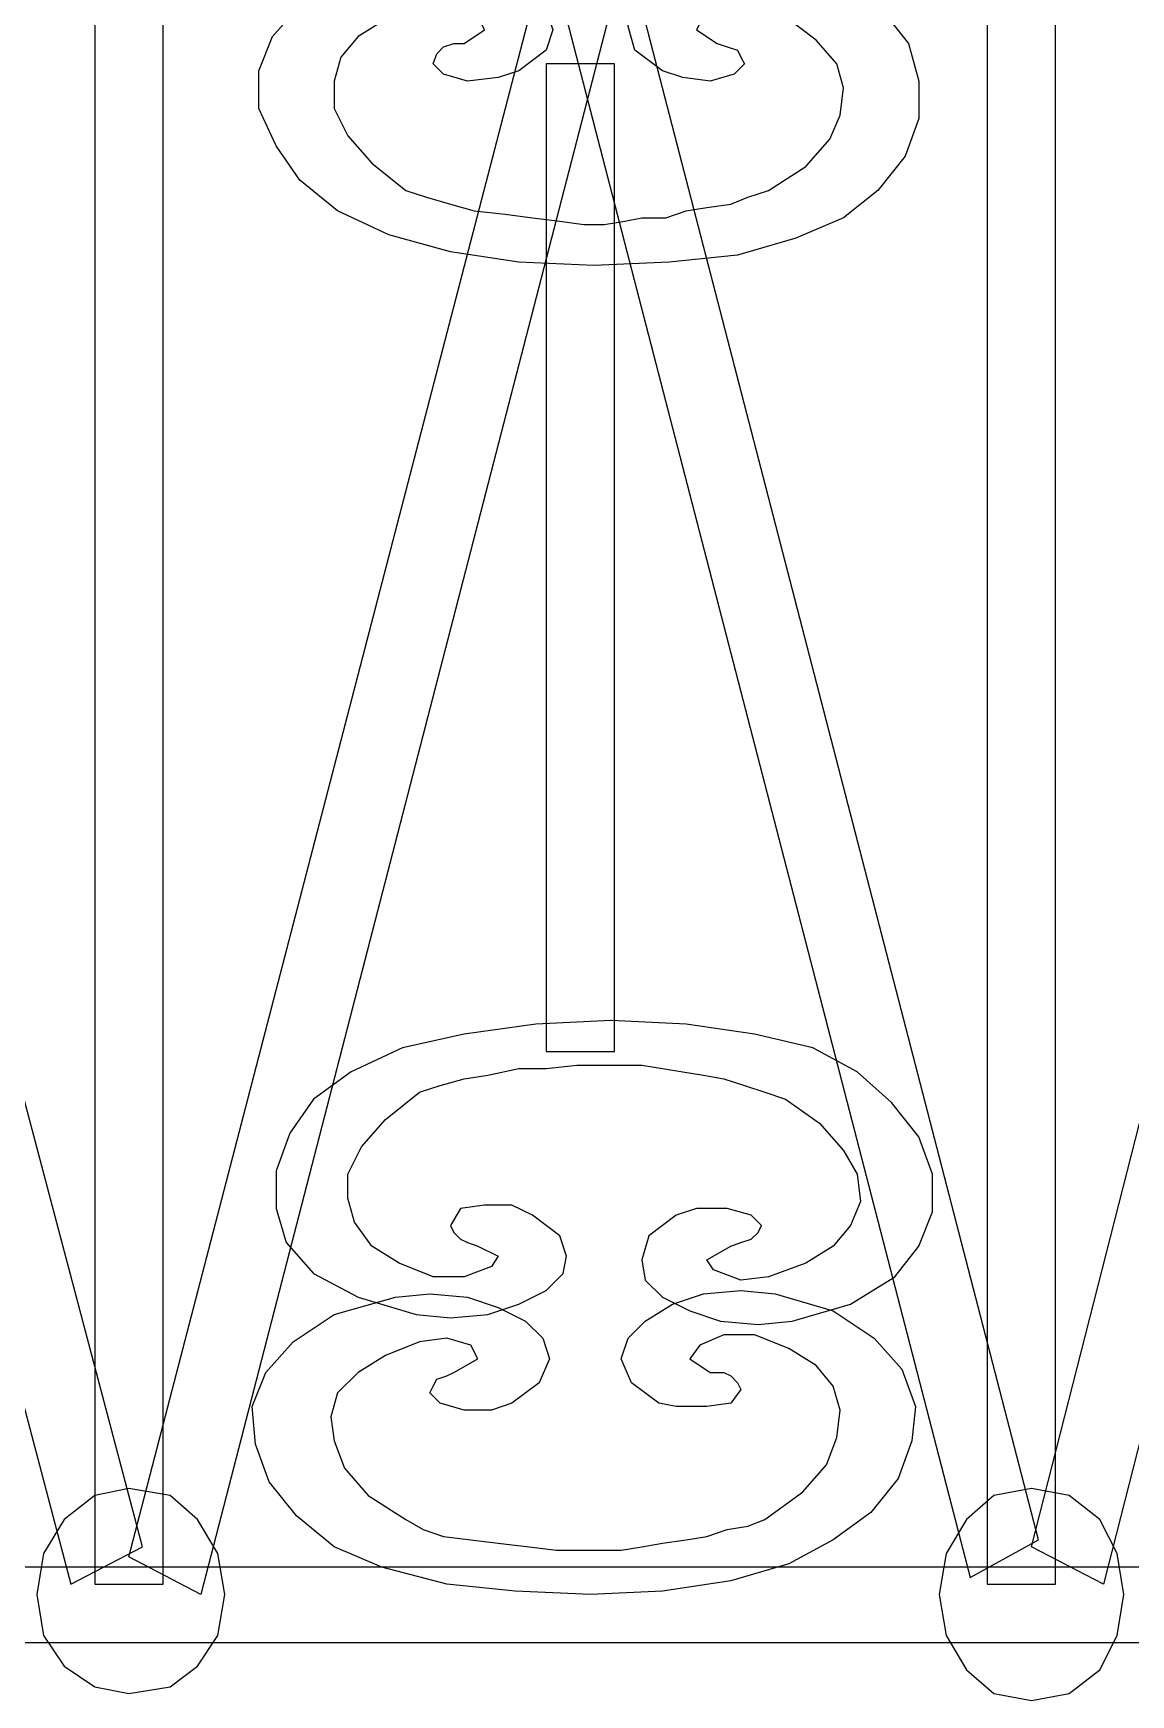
# Model space of a CAD drawing. Header units: centimetres. Extents: x -55 to 54, y -93 to 10.
# Drawn here: x 6.8 to 29.73, y -75.53 to -40.8 of the extents above; entities that cross this region are included whole.
import ezdxf

# ---------------------------------------------------------------- set-up
doc = ezdxf.new("R2010")
doc.units = ezdxf.units.CM
doc.header["$MEASUREMENT"] = 0
doc.layers.add('layer 1', color=7, linetype='Continuous')

msp = doc.modelspace()

# ---------------------------------------------------------------- linework, layer by layer
at = {"layer": 'layer 1', "color": 108}
for points, knots in [([(8.09004, -4.8653), (8.09004, -4.8653), (9.51867, -4.8653), (9.51867, -4.8653), (9.51867, -4.8653), (9.51867, -4.8653), (9.51867, -73.22512), (9.51867, -73.22512), (9.51867, -73.22512), (9.51867, -73.22512), (8.09004, -73.22512), (8.09004, -73.22512), (8.09004, -73.22512), (8.09004, -73.22512), (8.09004, -4.8653), (8.09004, -4.8653)], [0, 0, 0, 0, 0.25, 0.25, 0.25, 0.25, 0.5, 0.5, 0.5, 0.5, 0.75, 0.75, 0.75, 0.75, 1, 1, 1, 1]), ([(26.73363, -4.8653), (26.73363, -4.8653), (28.16226, -4.8653), (28.16226, -4.8653), (28.16226, -4.8653), (28.16226, -4.8653), (28.16226, -73.22512), (28.16226, -73.22512), (28.16226, -73.22512), (28.16226, -73.22512), (26.73363, -73.22512), (26.73363, -73.22512), (26.73363, -73.22512), (26.73363, -73.22512), (26.73363, -4.8653), (26.73363, -4.8653)], [0, 0, 0, 0, 0.25, 0.25, 0.25, 0.25, 0.5, 0.5, 0.5, 0.5, 0.75, 0.75, 0.75, 0.75, 1, 1, 1, 1]), ([(-9.7678, -7.29396), (-9.7678, -7.29396), (-8.33917, -6.50822), (-8.33917, -6.50822), (-8.33917, -6.50822), (-8.33917, -6.50822), (9.09008, -72.43938), (9.09008, -72.43938), (9.09008, -72.43938), (9.09008, -72.43938), (7.59002, -73.22512), (7.59002, -73.22512), (7.59002, -73.22512), (7.59002, -73.22512), (-9.7678, -7.29396), (-9.7678, -7.29396)], [0, 0, 0, 0, 0.25, 0.25, 0.25, 0.25, 0.5, 0.5, 0.5, 0.5, 0.75, 0.75, 0.75, 0.75, 1, 1, 1, 1]), ([(9.23295, -7.29396), (9.23295, -7.29396), (7.80432, -6.50822), (7.80432, -6.50822), (7.80432, -6.50822), (7.80432, -6.50822), (-9.48207, -72.43938), (-9.48207, -72.43938), (-9.48207, -72.43938), (-9.48207, -72.43938), (-8.05345, -73.29655), (-8.05345, -73.29655), (-8.05345, -73.29655), (-8.05345, -73.29655), (9.23295, -7.29396), (9.23295, -7.29396)], [0, 0, 0, 0, 0.25, 0.25, 0.25, 0.25, 0.5, 0.5, 0.5, 0.5, 0.75, 0.75, 0.75, 0.75, 1, 1, 1, 1]), ([(9.30438, -7.07967), (9.30438, -7.07967), (10.733, -6.29392), (10.733, -6.29392), (10.733, -6.29392), (10.733, -6.29392), (27.8051, -72.29651), (27.8051, -72.29651), (27.8051, -72.29651), (27.8051, -72.29651), (26.37647, -73.08226), (26.37647, -73.08226), (26.37647, -73.08226), (26.37647, -73.08226), (9.30438, -7.07967), (9.30438, -7.07967)], [0, 0, 0, 0, 0.25, 0.25, 0.25, 0.25, 0.5, 0.5, 0.5, 0.5, 0.75, 0.75, 0.75, 0.75, 1, 1, 1, 1]), ([(27.37651, -7.36539), (27.37651, -7.36539), (28.87657, -6.50822), (28.87657, -6.50822), (28.87657, -6.50822), (28.87657, -6.50822), (46.44869, -72.22508), (46.44869, -72.22508), (46.44869, -72.22508), (46.44869, -72.22508), (45.02006, -73.08226), (45.02006, -73.08226), (45.02006, -73.08226), (45.02006, -73.08226), (27.37651, -7.36539), (27.37651, -7.36539)], [0, 0, 0, 0, 0.25, 0.25, 0.25, 0.25, 0.5, 0.5, 0.5, 0.5, 0.75, 0.75, 0.75, 0.75, 1, 1, 1, 1]), ([(46.0201, -7.07967), (46.0201, -7.07967), (44.52004, -6.29392), (44.52004, -6.29392), (44.52004, -6.29392), (44.52004, -6.29392), (27.66224, -72.43938), (27.66224, -72.43938), (27.66224, -72.43938), (27.66224, -72.43938), (29.1623, -73.22512), (29.1623, -73.22512), (29.1623, -73.22512), (29.1623, -73.22512), (46.0201, -7.07967), (46.0201, -7.07967)], [0, 0, 0, 0, 0.25, 0.25, 0.25, 0.25, 0.5, 0.5, 0.5, 0.5, 0.75, 0.75, 0.75, 0.75, 1, 1, 1, 1]), ([(27.37651, -7.36539), (27.37651, -7.36539), (25.94789, -6.65108), (25.94789, -6.65108), (25.94789, -6.65108), (25.94789, -6.65108), (8.80436, -72.65367), (8.80436, -72.65367), (8.80436, -72.65367), (8.80436, -72.65367), (10.30442, -73.43942), (10.30442, -73.43942), (10.30442, -73.43942), (10.30442, -73.43942), (27.37651, -7.36539), (27.37651, -7.36539)], [0, 0, 0, 0, 0.25, 0.25, 0.25, 0.25, 0.5, 0.5, 0.5, 0.5, 0.75, 0.75, 0.75, 0.75, 1, 1, 1, 1]), ([(23.73351, -44.65257), (23.73351, -44.65257), (24.44783, -44.08112), (24.44783, -44.08112), (24.44783, -44.08112), (24.44783, -44.08112), (25.01928, -43.36681), (25.01928, -43.36681), (25.01928, -43.36681), (25.01928, -43.36681), (25.305, -42.58106), (25.305, -42.58106), (25.305, -42.58106), (25.305, -42.58106), (25.305, -41.79532), (25.305, -41.79532), (25.305, -41.79532), (25.305, -41.79532), (25.09071, -41.00957), (25.09071, -41.00957), (25.09071, -41.00957), (25.09071, -41.00957), (24.51926, -40.29526), (24.51926, -40.29526), (24.51926, -40.29526), (24.51926, -40.29526), (23.66208, -39.79524), (23.66208, -39.79524), (23.66208, -39.79524), (23.66208, -39.79524), (22.37632, -39.36665), (22.37632, -39.36665), (22.37632, -39.36665), (22.37632, -39.36665), (21.662, -39.29522), (21.662, -39.29522), (21.662, -39.29522), (21.662, -39.29522), (20.87626, -39.36665), (20.87626, -39.36665), (20.87626, -39.36665), (20.87626, -39.36665), (20.23338, -39.58094), (20.23338, -39.58094), (20.23338, -39.58094), (20.23338, -39.58094), (19.66193, -39.86667), (19.66193, -39.86667), (19.66193, -39.86667), (19.66193, -39.86667), (19.30477, -40.22383), (19.30477, -40.22383), (19.30477, -40.22383), (19.30477, -40.22383), (19.23334, -40.65241), (19.23334, -40.65241), (19.23334, -40.65241), (19.23334, -40.65241), (19.3762, -41.15243), (19.3762, -41.15243), (19.3762, -41.15243), (19.3762, -41.15243), (19.94765, -41.58102), (19.94765, -41.58102), (19.94765, -41.58102), (19.94765, -41.58102), (20.37624, -41.72389), (20.37624, -41.72389), (20.37624, -41.72389), (20.37624, -41.72389), (20.94769, -41.79532), (20.94769, -41.79532), (20.94769, -41.79532), (20.94769, -41.79532), (21.44771, -41.65245), (21.44771, -41.65245), (21.44771, -41.65245), (21.44771, -41.65245), (21.662, -41.43816), (21.662, -41.43816), (21.662, -41.43816), (21.662, -41.43816), (21.59057, -41.2953), (21.59057, -41.2953), (21.59057, -41.2953), (21.59057, -41.2953), (21.51914, -41.15243), (21.51914, -41.15243), (21.51914, -41.15243), (21.51914, -41.15243), (21.30485, -41.081), (21.30485, -41.081), (21.30485, -41.081), (21.30485, -41.081), (21.09055, -41.00957), (21.09055, -41.00957), (21.09055, -41.00957), (21.09055, -41.00957), (20.66197, -40.72385), (20.66197, -40.72385), (20.66197, -40.72385), (20.66197, -40.72385), (20.80483, -40.43812), (20.80483, -40.43812), (20.80483, -40.43812), (20.80483, -40.43812), (21.30485, -40.22383), (21.30485, -40.22383), (21.30485, -40.22383), (21.30485, -40.22383), (21.8763, -40.22383), (21.8763, -40.22383), (21.8763, -40.22383), (21.8763, -40.22383), (22.59061, -40.50955), (22.59061, -40.50955), (22.59061, -40.50955), (22.59061, -40.50955), (23.16206, -40.93814), (23.16206, -40.93814), (23.16206, -40.93814), (23.16206, -40.93814), (23.59065, -41.43816), (23.59065, -41.43816), (23.59065, -41.43816), (23.59065, -41.43816), (23.73351, -41.93818), (23.73351, -41.93818), (23.73351, -41.93818), (23.73351, -41.93818), (23.66208, -42.50963), (23.66208, -42.50963), (23.66208, -42.50963), (23.66208, -42.50963), (23.44779, -43.00965), (23.44779, -43.00965), (23.44779, -43.00965), (23.44779, -43.00965), (22.94777, -43.5811), (22.94777, -43.5811), (22.94777, -43.5811), (22.94777, -43.5811), (22.16202, -44.08112), (22.16202, -44.08112), (22.16202, -44.08112), (22.16202, -44.08112), (21.73344, -44.22398), (21.73344, -44.22398), (21.73344, -44.22398), (21.73344, -44.22398), (21.37628, -44.36685), (21.37628, -44.36685), (21.37628, -44.36685), (21.37628, -44.36685), (20.87626, -44.43828), (20.87626, -44.43828), (20.87626, -44.43828), (20.87626, -44.43828), (20.44767, -44.50971), (20.44767, -44.50971), (20.44767, -44.50971), (20.44767, -44.50971), (20.01908, -44.65257), (20.01908, -44.65257), (20.01908, -44.65257), (20.01908, -44.65257), (19.51906, -44.65257), (19.51906, -44.65257), (19.51906, -44.65257), (19.51906, -44.65257), (19.16191, -44.724), (19.16191, -44.724), (19.16191, -44.724), (19.16191, -44.724), (18.73332, -44.79543), (18.73332, -44.79543), (18.73332, -44.79543), (18.73332, -44.79543), (18.73332, -44.79543), (18.73332, -44.79543), (18.73332, -44.79543), (18.73332, -44.79543), (18.73332, -44.79543), (18.73332, -44.79543), (18.73332, -44.79543), (18.73332, -44.79543), (18.73332, -44.79543), (18.73332, -44.79543), (18.73332, -44.79543), (18.73332, -44.79543), (18.73332, -44.79543), (18.73332, -44.79543), (18.73332, -44.79543), (18.73332, -44.79543), (18.30473, -44.79543), (18.30473, -44.79543), (18.30473, -44.79543), (18.30473, -44.79543), (17.80471, -44.724), (17.80471, -44.724), (17.80471, -44.724), (17.80471, -44.724), (17.23326, -44.65257), (17.23326, -44.65257), (17.23326, -44.65257), (17.23326, -44.65257), (16.66181, -44.58114), (16.66181, -44.58114), (16.66181, -44.58114), (16.66181, -44.58114), (16.01893, -44.50971), (16.01893, -44.50971), (16.01893, -44.50971), (16.01893, -44.50971), (15.51891, -44.36685), (15.51891, -44.36685), (15.51891, -44.36685), (15.51891, -44.36685), (15.01889, -44.22398), (15.01889, -44.22398), (15.01889, -44.22398), (15.01889, -44.22398), (14.5903, -44.08112), (14.5903, -44.08112), (14.5903, -44.08112), (14.5903, -44.08112), (13.87598, -43.50967), (13.87598, -43.50967), (13.87598, -43.50967), (13.87598, -43.50967), (13.37596, -42.93822), (13.37596, -42.93822), (13.37596, -42.93822), (13.37596, -42.93822), (13.09024, -42.36677), (13.09024, -42.36677), (13.09024, -42.36677), (13.09024, -42.36677), (13.09024, -41.79532), (13.09024, -41.79532), (13.09024, -41.79532), (13.09024, -41.79532), (13.2331, -41.2953), (13.2331, -41.2953), (13.2331, -41.2953), (13.2331, -41.2953), (13.59026, -40.86671), (13.59026, -40.86671), (13.59026, -40.86671), (13.59026, -40.86671), (14.16171, -40.50955), (14.16171, -40.50955), (14.16171, -40.50955), (14.16171, -40.50955), (14.87602, -40.22383), (14.87602, -40.22383), (14.87602, -40.22383), (14.87602, -40.22383), (15.51891, -40.29526), (15.51891, -40.29526), (15.51891, -40.29526), (15.51891, -40.29526), (16.09036, -40.43812), (16.09036, -40.43812), (16.09036, -40.43812), (16.09036, -40.43812), (16.23322, -40.72385), (16.23322, -40.72385), (16.23322, -40.72385), (16.23322, -40.72385), (15.80463, -41.00957), (15.80463, -41.00957), (15.80463, -41.00957), (15.80463, -41.00957), (15.59034, -41.00957), (15.59034, -41.00957), (15.59034, -41.00957), (15.59034, -41.00957), (15.37604, -41.081), (15.37604, -41.081), (15.37604, -41.081), (15.37604, -41.081), (15.23318, -41.22387), (15.23318, -41.22387), (15.23318, -41.22387), (15.23318, -41.22387), (15.16175, -41.43816), (15.16175, -41.43816), (15.16175, -41.43816), (15.16175, -41.43816), (15.37604, -41.65245), (15.37604, -41.65245), (15.37604, -41.65245), (15.37604, -41.65245), (15.87606, -41.79532), (15.87606, -41.79532), (15.87606, -41.79532), (15.87606, -41.79532), (16.51895, -41.72389), (16.51895, -41.72389), (16.51895, -41.72389), (16.51895, -41.72389), (16.94753, -41.58102), (16.94753, -41.58102), (16.94753, -41.58102), (16.94753, -41.58102), (17.51898, -41.15243), (17.51898, -41.15243), (17.51898, -41.15243), (17.51898, -41.15243), (17.66185, -40.72385), (17.66185, -40.72385), (17.66185, -40.72385), (17.66185, -40.72385), (17.51898, -40.29526), (17.51898, -40.29526), (17.51898, -40.29526), (17.51898, -40.29526), (17.16183, -39.9381), (17.16183, -39.9381), (17.16183, -39.9381), (17.16183, -39.9381), (16.59038, -39.58094), (16.59038, -39.58094), (16.59038, -39.58094), (16.59038, -39.58094), (15.94749, -39.36665), (15.94749, -39.36665), (15.94749, -39.36665), (15.94749, -39.36665), (15.16175, -39.29522), (15.16175, -39.29522), (15.16175, -39.29522), (15.16175, -39.29522), (14.44744, -39.36665), (14.44744, -39.36665), (14.44744, -39.36665), (14.44744, -39.36665), (13.2331, -39.72381), (13.2331, -39.72381), (13.2331, -39.72381), (13.2331, -39.72381), (12.37593, -40.22383), (12.37593, -40.22383), (12.37593, -40.22383), (12.37593, -40.22383), (11.80447, -40.86671), (11.80447, -40.86671), (11.80447, -40.86671), (11.80447, -40.86671), (11.51875, -41.58102), (11.51875, -41.58102), (11.51875, -41.58102), (11.51875, -41.58102), (11.51875, -42.36677), (11.51875, -42.36677), (11.51875, -42.36677), (11.51875, -42.36677), (11.87591, -43.15251), (11.87591, -43.15251), (11.87591, -43.15251), (11.87591, -43.15251), (12.37593, -43.86683), (12.37593, -43.86683), (12.37593, -43.86683), (12.37593, -43.86683), (13.16167, -44.50971), (13.16167, -44.50971), (13.16167, -44.50971), (13.16167, -44.50971), (14.23314, -45.00973), (14.23314, -45.00973), (14.23314, -45.00973), (14.23314, -45.00973), (15.51891, -45.36689), (15.51891, -45.36689), (15.51891, -45.36689), (15.51891, -45.36689), (16.94753, -45.58118), (16.94753, -45.58118), (16.94753, -45.58118), (16.94753, -45.58118), (18.51902, -45.65261), (18.51902, -45.65261), (18.51902, -45.65261), (18.51902, -45.65261), (20.09051, -45.58118), (20.09051, -45.58118), (20.09051, -45.58118), (20.09051, -45.58118), (21.51914, -45.43832), (21.51914, -45.43832), (21.51914, -45.43832), (21.51914, -45.43832), (22.73347, -45.08116), (22.73347, -45.08116), (22.73347, -45.08116), (22.73347, -45.08116), (23.73351, -44.65257), (23.73351, -44.65257)], [0, 0, 0, 0, 0.01, 0.01, 0.01, 0.01, 0.02, 0.02, 0.02, 0.02, 0.03, 0.03, 0.03, 0.03, 0.04, 0.04, 0.04, 0.04, 0.05, 0.05, 0.05, 0.05, 0.06, 0.06, 0.06, 0.06, 0.07, 0.07, 0.07, 0.07, 0.08, 0.08, 0.08, 0.08, 0.09, 0.09, 0.09, 0.09, 0.1, 0.1, 0.1, 0.1, 0.11, 0.11, 0.11, 0.11, 0.12, 0.12, 0.12, 0.12, 0.13, 0.13, 0.13, 0.13, 0.14, 0.14, 0.14, 0.14, 0.15, 0.15, 0.15, 0.15, 0.16, 0.16, 0.16, 0.16, 0.17, 0.17, 0.17, 0.17, 0.18, 0.18, 0.18, 0.18, 0.19, 0.19, 0.19, 0.19, 0.2, 0.2, 0.2, 0.2, 0.21, 0.21, 0.21, 0.21, 0.22, 0.22, 0.22, 0.22, 0.23, 0.23, 0.23, 0.23, 0.24, 0.24, 0.24, 0.24, 0.25, 0.25, 0.25, 0.25, 0.26, 0.26, 0.26, 0.26, 0.27, 0.27, 0.27, 0.27, 0.28, 0.28, 0.28, 0.28, 0.29, 0.29, 0.29, 0.29, 0.3, 0.3, 0.3, 0.3, 0.31, 0.31, 0.31, 0.31, 0.32, 0.32, 0.32, 0.32, 0.33, 0.33, 0.33, 0.33, 0.34, 0.34, 0.34, 0.34, 0.35, 0.35, 0.35, 0.35, 0.36, 0.36, 0.36, 0.36, 0.37, 0.37, 0.37, 0.37, 0.38, 0.38, 0.38, 0.38, 0.39, 0.39, 0.39, 0.39, 0.4, 0.4, 0.4, 0.4, 0.41, 0.41, 0.41, 0.41, 0.42, 0.42, 0.42, 0.42, 0.43, 0.43, 0.43, 0.43, 0.44, 0.44, 0.44, 0.44, 0.45, 0.45, 0.45, 0.45, 0.46, 0.46, 0.46, 0.46, 0.47, 0.47, 0.47, 0.47, 0.48, 0.48, 0.48, 0.48, 0.49, 0.49, 0.49, 0.49, 0.5, 0.5, 0.5, 0.5, 0.51, 0.51, 0.51, 0.51, 0.52, 0.52, 0.52, 0.52, 0.53, 0.53, 0.53, 0.53, 0.54, 0.54, 0.54, 0.54, 0.55, 0.55, 0.55, 0.55, 0.56, 0.56, 0.56, 0.56, 0.57, 0.57, 0.57, 0.57, 0.58, 0.58, 0.58, 0.58, 0.59, 0.59, 0.59, 0.59, 0.6, 0.6, 0.6, 0.6, 0.61, 0.61, 0.61, 0.61, 0.62, 0.62, 0.62, 0.62, 0.63, 0.63, 0.63, 0.63, 0.64, 0.64, 0.64, 0.64, 0.65, 0.65, 0.65, 0.65, 0.66, 0.66, 0.66, 0.66, 0.67, 0.67, 0.67, 0.67, 0.68, 0.68, 0.68, 0.68, 0.69, 0.69, 0.69, 0.69, 0.7, 0.7, 0.7, 0.7, 0.71, 0.71, 0.71, 0.71, 0.72, 0.72, 0.72, 0.72, 0.73, 0.73, 0.73, 0.73, 0.74, 0.74, 0.74, 0.74, 0.75, 0.75, 0.75, 0.75, 0.76, 0.76, 0.76, 0.76, 0.77, 0.77, 0.77, 0.77, 0.78, 0.78, 0.78, 0.78, 0.79, 0.79, 0.79, 0.79, 0.8, 0.8, 0.8, 0.8, 0.81, 0.81, 0.81, 0.81, 0.82, 0.82, 0.82, 0.82, 0.83, 0.83, 0.83, 0.83, 0.84, 0.84, 0.84, 0.84, 0.85, 0.85, 0.85, 0.85, 0.86, 0.86, 0.86, 0.86, 0.87, 0.87, 0.87, 0.87, 0.88, 0.88, 0.88, 0.88, 0.89, 0.89, 0.89, 0.89, 0.9, 0.9, 0.9, 0.9, 0.91, 0.91, 0.91, 0.91, 0.92, 0.92, 0.92, 0.92, 0.93, 0.93, 0.93, 0.93, 0.94, 0.94, 0.94, 0.94, 0.95, 0.95, 0.95, 0.95, 0.96, 0.96, 0.96, 0.96, 0.97, 0.97, 0.97, 0.97, 0.98, 0.98, 0.98, 0.98, 0.99, 0.99, 0.99, 0.99, 1, 1, 1, 1]), ([(17.51898, -41.43816), (17.51898, -41.43816), (18.94761, -41.43816), (18.94761, -41.43816), (18.94761, -41.43816), (18.94761, -41.43816), (18.94761, -62.08183), (18.94761, -62.08183), (18.94761, -62.08183), (18.94761, -62.08183), (17.51898, -62.08183), (17.51898, -62.08183), (17.51898, -62.08183), (17.51898, -62.08183), (17.51898, -41.43816), (17.51898, -41.43816)], [0, 0, 0, 0, 0.25, 0.25, 0.25, 0.25, 0.5, 0.5, 0.5, 0.5, 0.75, 0.75, 0.75, 0.75, 1, 1, 1, 1]), ([(24.01924, -62.51041), (24.01924, -62.51041), (24.73355, -63.1533), (24.73355, -63.1533), (24.73355, -63.1533), (24.73355, -63.1533), (25.305, -63.86761), (25.305, -63.86761), (25.305, -63.86761), (25.305, -63.86761), (25.59073, -64.65336), (25.59073, -64.65336), (25.59073, -64.65336), (25.59073, -64.65336), (25.59073, -65.4391), (25.59073, -65.4391), (25.59073, -65.4391), (25.59073, -65.4391), (25.305, -66.15341), (25.305, -66.15341), (25.305, -66.15341), (25.305, -66.15341), (24.80498, -66.7963), (24.80498, -66.7963), (24.80498, -66.7963), (24.80498, -66.7963), (23.87638, -67.36775), (23.87638, -67.36775), (23.87638, -67.36775), (23.87638, -67.36775), (22.66204, -67.72491), (22.66204, -67.72491), (22.66204, -67.72491), (22.66204, -67.72491), (21.94773, -67.79634), (21.94773, -67.79634), (21.94773, -67.79634), (21.94773, -67.79634), (21.16198, -67.72491), (21.16198, -67.72491), (21.16198, -67.72491), (21.16198, -67.72491), (20.5191, -67.51061), (20.5191, -67.51061), (20.5191, -67.51061), (20.5191, -67.51061), (19.94765, -67.22489), (19.94765, -67.22489), (19.94765, -67.22489), (19.94765, -67.22489), (19.59049, -66.86773), (19.59049, -66.86773), (19.59049, -66.86773), (19.59049, -66.86773), (19.51906, -66.43914), (19.51906, -66.43914), (19.51906, -66.43914), (19.51906, -66.43914), (19.66193, -65.93912), (19.66193, -65.93912), (19.66193, -65.93912), (19.66193, -65.93912), (20.23338, -65.51053), (20.23338, -65.51053), (20.23338, -65.51053), (20.23338, -65.51053), (20.66197, -65.36767), (20.66197, -65.36767), (20.66197, -65.36767), (20.66197, -65.36767), (21.30485, -65.36767), (21.30485, -65.36767), (21.30485, -65.36767), (21.30485, -65.36767), (21.80487, -65.51053), (21.80487, -65.51053), (21.80487, -65.51053), (21.80487, -65.51053), (22.01916, -65.72483), (22.01916, -65.72483), (22.01916, -65.72483), (22.01916, -65.72483), (21.94773, -65.86769), (21.94773, -65.86769), (21.94773, -65.86769), (21.94773, -65.86769), (21.80487, -66.01055), (21.80487, -66.01055), (21.80487, -66.01055), (21.80487, -66.01055), (21.59057, -66.08198), (21.59057, -66.08198), (21.59057, -66.08198), (21.59057, -66.08198), (21.37628, -66.15341), (21.37628, -66.15341), (21.37628, -66.15341), (21.37628, -66.15341), (20.87626, -66.43914), (20.87626, -66.43914), (20.87626, -66.43914), (20.87626, -66.43914), (21.01912, -66.65343), (21.01912, -66.65343), (21.01912, -66.65343), (21.01912, -66.65343), (21.59057, -66.86773), (21.59057, -66.86773), (21.59057, -66.86773), (21.59057, -66.86773), (22.16202, -66.7963), (22.16202, -66.7963), (22.16202, -66.7963), (22.16202, -66.7963), (22.94777, -66.51057), (22.94777, -66.51057), (22.94777, -66.51057), (22.94777, -66.51057), (23.51922, -66.15341), (23.51922, -66.15341), (23.51922, -66.15341), (23.51922, -66.15341), (23.87638, -65.72483), (23.87638, -65.72483), (23.87638, -65.72483), (23.87638, -65.72483), (24.09067, -65.22481), (24.09067, -65.22481), (24.09067, -65.22481), (24.09067, -65.22481), (24.01924, -64.65336), (24.01924, -64.65336), (24.01924, -64.65336), (24.01924, -64.65336), (23.73351, -64.15334), (23.73351, -64.15334), (23.73351, -64.15334), (23.73351, -64.15334), (23.23349, -63.58189), (23.23349, -63.58189), (23.23349, -63.58189), (23.23349, -63.58189), (22.51918, -63.08187), (22.51918, -63.08187), (22.51918, -63.08187), (22.51918, -63.08187), (22.09059, -62.939), (22.09059, -62.939), (22.09059, -62.939), (22.09059, -62.939), (21.662, -62.79614), (21.662, -62.79614), (21.662, -62.79614), (21.662, -62.79614), (21.23342, -62.65328), (21.23342, -62.65328), (21.23342, -62.65328), (21.23342, -62.65328), (20.80483, -62.58185), (20.80483, -62.58185), (20.80483, -62.58185), (20.80483, -62.58185), (20.37624, -62.51041), (20.37624, -62.51041), (20.37624, -62.51041), (20.37624, -62.51041), (19.94765, -62.43898), (19.94765, -62.43898), (19.94765, -62.43898), (19.94765, -62.43898), (19.51906, -62.36755), (19.51906, -62.36755), (19.51906, -62.36755), (19.51906, -62.36755), (19.16191, -62.36755), (19.16191, -62.36755), (19.16191, -62.36755), (19.16191, -62.36755), (19.16191, -62.36755), (19.16191, -62.36755), (19.16191, -62.36755), (19.16191, -62.36755), (19.16191, -62.36755), (19.16191, -62.36755), (19.16191, -62.36755), (19.16191, -62.36755), (19.16191, -62.36755), (19.16191, -62.36755), (19.16191, -62.36755), (19.16191, -62.36755), (19.16191, -62.36755), (19.16191, -62.36755), (19.16191, -62.36755), (19.16191, -62.36755), (18.66189, -62.36755), (18.66189, -62.36755), (18.66189, -62.36755), (18.66189, -62.36755), (18.16187, -62.36755), (18.16187, -62.36755), (18.16187, -62.36755), (18.16187, -62.36755), (17.51898, -62.43898), (17.51898, -62.43898), (17.51898, -62.43898), (17.51898, -62.43898), (16.94753, -62.43898), (16.94753, -62.43898), (16.94753, -62.43898), (16.94753, -62.43898), (16.30465, -62.58185), (16.30465, -62.58185), (16.30465, -62.58185), (16.30465, -62.58185), (15.80463, -62.65328), (15.80463, -62.65328), (15.80463, -62.65328), (15.80463, -62.65328), (15.30461, -62.79614), (15.30461, -62.79614), (15.30461, -62.79614), (15.30461, -62.79614), (14.87602, -62.939), (14.87602, -62.939), (14.87602, -62.939), (14.87602, -62.939), (14.16171, -63.51045), (14.16171, -63.51045), (14.16171, -63.51045), (14.16171, -63.51045), (13.66169, -64.08191), (13.66169, -64.08191), (13.66169, -64.08191), (13.66169, -64.08191), (13.37596, -64.65336), (13.37596, -64.65336), (13.37596, -64.65336), (13.37596, -64.65336), (13.37596, -65.15338), (13.37596, -65.15338), (13.37596, -65.15338), (13.37596, -65.15338), (13.51883, -65.6534), (13.51883, -65.6534), (13.51883, -65.6534), (13.51883, -65.6534), (13.87598, -66.15341), (13.87598, -66.15341), (13.87598, -66.15341), (13.87598, -66.15341), (14.44744, -66.51057), (14.44744, -66.51057), (14.44744, -66.51057), (14.44744, -66.51057), (15.16175, -66.7963), (15.16175, -66.7963), (15.16175, -66.7963), (15.16175, -66.7963), (15.80463, -66.7963), (15.80463, -66.7963), (15.80463, -66.7963), (15.80463, -66.7963), (16.37608, -66.582), (16.37608, -66.582), (16.37608, -66.582), (16.37608, -66.582), (16.51895, -66.36771), (16.51895, -66.36771), (16.51895, -66.36771), (16.51895, -66.36771), (16.09036, -66.15341), (16.09036, -66.15341), (16.09036, -66.15341), (16.09036, -66.15341), (15.87606, -66.08198), (15.87606, -66.08198), (15.87606, -66.08198), (15.87606, -66.08198), (15.7332, -66.01055), (15.7332, -66.01055), (15.7332, -66.01055), (15.7332, -66.01055), (15.59034, -65.86769), (15.59034, -65.86769), (15.59034, -65.86769), (15.59034, -65.86769), (15.51891, -65.72483), (15.51891, -65.72483), (15.51891, -65.72483), (15.51891, -65.72483), (15.7332, -65.36767), (15.7332, -65.36767), (15.7332, -65.36767), (15.7332, -65.36767), (16.23322, -65.29624), (16.23322, -65.29624), (16.23322, -65.29624), (16.23322, -65.29624), (16.80467, -65.29624), (16.80467, -65.29624), (16.80467, -65.29624), (16.80467, -65.29624), (17.23326, -65.51053), (17.23326, -65.51053), (17.23326, -65.51053), (17.23326, -65.51053), (17.80471, -65.93912), (17.80471, -65.93912), (17.80471, -65.93912), (17.80471, -65.93912), (17.94757, -66.36771), (17.94757, -66.36771), (17.94757, -66.36771), (17.94757, -66.36771), (17.87614, -66.72487), (17.87614, -66.72487), (17.87614, -66.72487), (17.87614, -66.72487), (17.51898, -67.08202), (17.51898, -67.08202), (17.51898, -67.08202), (17.51898, -67.08202), (16.94753, -67.36775), (16.94753, -67.36775), (16.94753, -67.36775), (16.94753, -67.36775), (16.30465, -67.58204), (16.30465, -67.58204), (16.30465, -67.58204), (16.30465, -67.58204), (15.51891, -67.65347), (15.51891, -67.65347), (15.51891, -67.65347), (15.51891, -67.65347), (14.80459, -67.58204), (14.80459, -67.58204), (14.80459, -67.58204), (14.80459, -67.58204), (13.59026, -67.22489), (13.59026, -67.22489), (13.59026, -67.22489), (13.59026, -67.22489), (12.66165, -66.72487), (12.66165, -66.72487), (12.66165, -66.72487), (12.66165, -66.72487), (12.0902, -66.08198), (12.0902, -66.08198), (12.0902, -66.08198), (12.0902, -66.08198), (11.87591, -65.36767), (11.87591, -65.36767), (11.87591, -65.36767), (11.87591, -65.36767), (11.87591, -64.58192), (11.87591, -64.58192), (11.87591, -64.58192), (11.87591, -64.58192), (12.16163, -63.79618), (12.16163, -63.79618), (12.16163, -63.79618), (12.16163, -63.79618), (12.66165, -63.08187), (12.66165, -63.08187), (12.66165, -63.08187), (12.66165, -63.08187), (13.4474, -62.51041), (13.4474, -62.51041), (13.4474, -62.51041), (13.4474, -62.51041), (14.51887, -62.0104), (14.51887, -62.0104), (14.51887, -62.0104), (14.51887, -62.0104), (15.80463, -61.72467), (15.80463, -61.72467), (15.80463, -61.72467), (15.80463, -61.72467), (17.30469, -61.51038), (17.30469, -61.51038), (17.30469, -61.51038), (17.30469, -61.51038), (18.87618, -61.43894), (18.87618, -61.43894), (18.87618, -61.43894), (18.87618, -61.43894), (20.44767, -61.51038), (20.44767, -61.51038), (20.44767, -61.51038), (20.44767, -61.51038), (21.8763, -61.72467), (21.8763, -61.72467), (21.8763, -61.72467), (21.8763, -61.72467), (23.09063, -62.0104), (23.09063, -62.0104), (23.09063, -62.0104), (23.09063, -62.0104), (24.01924, -62.51041), (24.01924, -62.51041)], [0, 0, 0, 0, 0.01, 0.01, 0.01, 0.01, 0.02, 0.02, 0.02, 0.02, 0.03, 0.03, 0.03, 0.03, 0.04, 0.04, 0.04, 0.04, 0.05, 0.05, 0.05, 0.05, 0.06, 0.06, 0.06, 0.06, 0.07, 0.07, 0.07, 0.07, 0.08, 0.08, 0.08, 0.08, 0.09, 0.09, 0.09, 0.09, 0.1, 0.1, 0.1, 0.1, 0.11, 0.11, 0.11, 0.11, 0.12, 0.12, 0.12, 0.12, 0.13, 0.13, 0.13, 0.13, 0.14, 0.14, 0.14, 0.14, 0.15, 0.15, 0.15, 0.15, 0.16, 0.16, 0.16, 0.16, 0.17, 0.17, 0.17, 0.17, 0.18, 0.18, 0.18, 0.18, 0.19, 0.19, 0.19, 0.19, 0.2, 0.2, 0.2, 0.2, 0.21, 0.21, 0.21, 0.21, 0.22, 0.22, 0.22, 0.22, 0.23, 0.23, 0.23, 0.23, 0.24, 0.24, 0.24, 0.24, 0.25, 0.25, 0.25, 0.25, 0.26, 0.26, 0.26, 0.26, 0.27, 0.27, 0.27, 0.27, 0.28, 0.28, 0.28, 0.28, 0.29, 0.29, 0.29, 0.29, 0.3, 0.3, 0.3, 0.3, 0.31, 0.31, 0.31, 0.31, 0.32, 0.32, 0.32, 0.32, 0.33, 0.33, 0.33, 0.33, 0.34, 0.34, 0.34, 0.34, 0.35, 0.35, 0.35, 0.35, 0.36, 0.36, 0.36, 0.36, 0.37, 0.37, 0.37, 0.37, 0.38, 0.38, 0.38, 0.38, 0.39, 0.39, 0.39, 0.39, 0.4, 0.4, 0.4, 0.4, 0.41, 0.41, 0.41, 0.41, 0.42, 0.42, 0.42, 0.42, 0.43, 0.43, 0.43, 0.43, 0.44, 0.44, 0.44, 0.44, 0.45, 0.45, 0.45, 0.45, 0.46, 0.46, 0.46, 0.46, 0.47, 0.47, 0.47, 0.47, 0.48, 0.48, 0.48, 0.48, 0.49, 0.49, 0.49, 0.49, 0.5, 0.5, 0.5, 0.5, 0.51, 0.51, 0.51, 0.51, 0.52, 0.52, 0.52, 0.52, 0.53, 0.53, 0.53, 0.53, 0.54, 0.54, 0.54, 0.54, 0.55, 0.55, 0.55, 0.55, 0.56, 0.56, 0.56, 0.56, 0.57, 0.57, 0.57, 0.57, 0.58, 0.58, 0.58, 0.58, 0.59, 0.59, 0.59, 0.59, 0.6, 0.6, 0.6, 0.6, 0.61, 0.61, 0.61, 0.61, 0.62, 0.62, 0.62, 0.62, 0.63, 0.63, 0.63, 0.63, 0.64, 0.64, 0.64, 0.64, 0.65, 0.65, 0.65, 0.65, 0.66, 0.66, 0.66, 0.66, 0.67, 0.67, 0.67, 0.67, 0.68, 0.68, 0.68, 0.68, 0.69, 0.69, 0.69, 0.69, 0.7, 0.7, 0.7, 0.7, 0.71, 0.71, 0.71, 0.71, 0.72, 0.72, 0.72, 0.72, 0.73, 0.73, 0.73, 0.73, 0.74, 0.74, 0.74, 0.74, 0.75, 0.75, 0.75, 0.75, 0.76, 0.76, 0.76, 0.76, 0.77, 0.77, 0.77, 0.77, 0.78, 0.78, 0.78, 0.78, 0.79, 0.79, 0.79, 0.79, 0.8, 0.8, 0.8, 0.8, 0.81, 0.81, 0.81, 0.81, 0.82, 0.82, 0.82, 0.82, 0.83, 0.83, 0.83, 0.83, 0.84, 0.84, 0.84, 0.84, 0.85, 0.85, 0.85, 0.85, 0.86, 0.86, 0.86, 0.86, 0.87, 0.87, 0.87, 0.87, 0.88, 0.88, 0.88, 0.88, 0.89, 0.89, 0.89, 0.89, 0.9, 0.9, 0.9, 0.9, 0.91, 0.91, 0.91, 0.91, 0.92, 0.92, 0.92, 0.92, 0.93, 0.93, 0.93, 0.93, 0.94, 0.94, 0.94, 0.94, 0.95, 0.95, 0.95, 0.95, 0.96, 0.96, 0.96, 0.96, 0.97, 0.97, 0.97, 0.97, 0.98, 0.98, 0.98, 0.98, 0.99, 0.99, 0.99, 0.99, 1, 1, 1, 1]), ([(23.51922, -72.29651), (23.51922, -72.29651), (24.30497, -71.72506), (24.30497, -71.72506), (24.30497, -71.72506), (24.30497, -71.72506), (24.87642, -71.01075), (24.87642, -71.01075), (24.87642, -71.01075), (24.87642, -71.01075), (25.16214, -70.225), (25.16214, -70.225), (25.16214, -70.225), (25.16214, -70.225), (25.23357, -69.51069), (25.23357, -69.51069), (25.23357, -69.51069), (25.23357, -69.51069), (24.94785, -68.72494), (24.94785, -68.72494), (24.94785, -68.72494), (24.94785, -68.72494), (24.3764, -68.08206), (24.3764, -68.08206), (24.3764, -68.08206), (24.3764, -68.08206), (23.51922, -67.51061), (23.51922, -67.51061), (23.51922, -67.51061), (23.51922, -67.51061), (22.30489, -67.15345), (22.30489, -67.15345), (22.30489, -67.15345), (22.30489, -67.15345), (21.59057, -67.08202), (21.59057, -67.08202), (21.59057, -67.08202), (21.59057, -67.08202), (20.80483, -67.15345), (20.80483, -67.15345), (20.80483, -67.15345), (20.80483, -67.15345), (20.16195, -67.36775), (20.16195, -67.36775), (20.16195, -67.36775), (20.16195, -67.36775), (19.59049, -67.72491), (19.59049, -67.72491), (19.59049, -67.72491), (19.59049, -67.72491), (19.23334, -68.08206), (19.23334, -68.08206), (19.23334, -68.08206), (19.23334, -68.08206), (19.09047, -68.51065), (19.09047, -68.51065), (19.09047, -68.51065), (19.09047, -68.51065), (19.30477, -69.01067), (19.30477, -69.01067), (19.30477, -69.01067), (19.30477, -69.01067), (19.87622, -69.43926), (19.87622, -69.43926), (19.87622, -69.43926), (19.87622, -69.43926), (20.23338, -69.51069), (20.23338, -69.51069), (20.23338, -69.51069), (20.23338, -69.51069), (20.87626, -69.51069), (20.87626, -69.51069), (20.87626, -69.51069), (20.87626, -69.51069), (21.37628, -69.43926), (21.37628, -69.43926), (21.37628, -69.43926), (21.37628, -69.43926), (21.59057, -69.15353), (21.59057, -69.15353), (21.59057, -69.15353), (21.59057, -69.15353), (21.51914, -69.01067), (21.51914, -69.01067), (21.51914, -69.01067), (21.51914, -69.01067), (21.37628, -68.86781), (21.37628, -68.86781), (21.37628, -68.86781), (21.37628, -68.86781), (21.23342, -68.79638), (21.23342, -68.79638), (21.23342, -68.79638), (21.23342, -68.79638), (20.94769, -68.79638), (20.94769, -68.79638), (20.94769, -68.79638), (20.94769, -68.79638), (20.5191, -68.51065), (20.5191, -68.51065), (20.5191, -68.51065), (20.5191, -68.51065), (20.7334, -68.22492), (20.7334, -68.22492), (20.7334, -68.22492), (20.7334, -68.22492), (21.23342, -68.01063), (21.23342, -68.01063), (21.23342, -68.01063), (21.23342, -68.01063), (21.8763, -68.01063), (21.8763, -68.01063), (21.8763, -68.01063), (21.8763, -68.01063), (22.59061, -68.29636), (22.59061, -68.29636), (22.59061, -68.29636), (22.59061, -68.29636), (23.16206, -68.65351), (23.16206, -68.65351), (23.16206, -68.65351), (23.16206, -68.65351), (23.51922, -69.0821), (23.51922, -69.0821), (23.51922, -69.0821), (23.51922, -69.0821), (23.66208, -69.58212), (23.66208, -69.58212), (23.66208, -69.58212), (23.66208, -69.58212), (23.59065, -70.15357), (23.59065, -70.15357), (23.59065, -70.15357), (23.59065, -70.15357), (23.37636, -70.72502), (23.37636, -70.72502), (23.37636, -70.72502), (23.37636, -70.72502), (22.87634, -71.29647), (22.87634, -71.29647), (22.87634, -71.29647), (22.87634, -71.29647), (22.09059, -71.86792), (22.09059, -71.86792), (22.09059, -71.86792), (22.09059, -71.86792), (21.73344, -72.01079), (21.73344, -72.01079), (21.73344, -72.01079), (21.73344, -72.01079), (21.30485, -72.08222), (21.30485, -72.08222), (21.30485, -72.08222), (21.30485, -72.08222), (20.87626, -72.22508), (20.87626, -72.22508), (20.87626, -72.22508), (20.87626, -72.22508), (20.44767, -72.29651), (20.44767, -72.29651), (20.44767, -72.29651), (20.44767, -72.29651), (19.94765, -72.36794), (19.94765, -72.36794), (19.94765, -72.36794), (19.94765, -72.36794), (19.51906, -72.43938), (19.51906, -72.43938), (19.51906, -72.43938), (19.51906, -72.43938), (19.09047, -72.51081), (19.09047, -72.51081), (19.09047, -72.51081), (19.09047, -72.51081), (18.73332, -72.51081), (18.73332, -72.51081), (18.73332, -72.51081), (18.73332, -72.51081), (18.73332, -72.51081), (18.73332, -72.51081), (18.73332, -72.51081), (18.73332, -72.51081), (18.73332, -72.51081), (18.73332, -72.51081), (18.73332, -72.51081), (18.73332, -72.51081), (18.73332, -72.51081), (18.73332, -72.51081), (18.73332, -72.51081), (18.73332, -72.51081), (18.73332, -72.51081), (18.73332, -72.51081), (18.73332, -72.51081), (18.73332, -72.51081), (18.2333, -72.51081), (18.2333, -72.51081), (18.2333, -72.51081), (18.2333, -72.51081), (17.73328, -72.51081), (17.73328, -72.51081), (17.73328, -72.51081), (17.73328, -72.51081), (17.16183, -72.43938), (17.16183, -72.43938), (17.16183, -72.43938), (17.16183, -72.43938), (16.51895, -72.36794), (16.51895, -72.36794), (16.51895, -72.36794), (16.51895, -72.36794), (15.94749, -72.29651), (15.94749, -72.29651), (15.94749, -72.29651), (15.94749, -72.29651), (15.37604, -72.22508), (15.37604, -72.22508), (15.37604, -72.22508), (15.37604, -72.22508), (14.94746, -72.08222), (14.94746, -72.08222), (14.94746, -72.08222), (14.94746, -72.08222), (14.5903, -71.86792), (14.5903, -71.86792), (14.5903, -71.86792), (14.5903, -71.86792), (13.80455, -71.36791), (13.80455, -71.36791), (13.80455, -71.36791), (13.80455, -71.36791), (13.30453, -70.79645), (13.30453, -70.79645), (13.30453, -70.79645), (13.30453, -70.79645), (13.09024, -70.225), (13.09024, -70.225), (13.09024, -70.225), (13.09024, -70.225), (13.01881, -69.72498), (13.01881, -69.72498), (13.01881, -69.72498), (13.01881, -69.72498), (13.16167, -69.22496), (13.16167, -69.22496), (13.16167, -69.22496), (13.16167, -69.22496), (13.59026, -68.79638), (13.59026, -68.79638), (13.59026, -68.79638), (13.59026, -68.79638), (14.16171, -68.43922), (14.16171, -68.43922), (14.16171, -68.43922), (14.16171, -68.43922), (14.87602, -68.15349), (14.87602, -68.15349), (14.87602, -68.15349), (14.87602, -68.15349), (15.44747, -68.08206), (15.44747, -68.08206), (15.44747, -68.08206), (15.44747, -68.08206), (15.94749, -68.22492), (15.94749, -68.22492), (15.94749, -68.22492), (15.94749, -68.22492), (16.09036, -68.51065), (16.09036, -68.51065), (16.09036, -68.51065), (16.09036, -68.51065), (15.59034, -68.79638), (15.59034, -68.79638), (15.59034, -68.79638), (15.59034, -68.79638), (15.44747, -68.86781), (15.44747, -68.86781), (15.44747, -68.86781), (15.44747, -68.86781), (15.23318, -68.93924), (15.23318, -68.93924), (15.23318, -68.93924), (15.23318, -68.93924), (15.16175, -69.0821), (15.16175, -69.0821), (15.16175, -69.0821), (15.16175, -69.0821), (15.09032, -69.22496), (15.09032, -69.22496), (15.09032, -69.22496), (15.09032, -69.22496), (15.30461, -69.43926), (15.30461, -69.43926), (15.30461, -69.43926), (15.30461, -69.43926), (15.80463, -69.58212), (15.80463, -69.58212), (15.80463, -69.58212), (15.80463, -69.58212), (16.37608, -69.58212), (16.37608, -69.58212), (16.37608, -69.58212), (16.37608, -69.58212), (16.80467, -69.43926), (16.80467, -69.43926), (16.80467, -69.43926), (16.80467, -69.43926), (17.37612, -69.01067), (17.37612, -69.01067), (17.37612, -69.01067), (17.37612, -69.01067), (17.59042, -68.51065), (17.59042, -68.51065), (17.59042, -68.51065), (17.59042, -68.51065), (17.44755, -68.08206), (17.44755, -68.08206), (17.44755, -68.08206), (17.44755, -68.08206), (17.0904, -67.72491), (17.0904, -67.72491), (17.0904, -67.72491), (17.0904, -67.72491), (16.51895, -67.43918), (16.51895, -67.43918), (16.51895, -67.43918), (16.51895, -67.43918), (15.87606, -67.22489), (15.87606, -67.22489), (15.87606, -67.22489), (15.87606, -67.22489), (15.09032, -67.15345), (15.09032, -67.15345), (15.09032, -67.15345), (15.09032, -67.15345), (14.376, -67.22489), (14.376, -67.22489), (14.376, -67.22489), (14.376, -67.22489), (13.09024, -67.58204), (13.09024, -67.58204), (13.09024, -67.58204), (13.09024, -67.58204), (12.23306, -68.15349), (12.23306, -68.15349), (12.23306, -68.15349), (12.23306, -68.15349), (11.66161, -68.79638), (11.66161, -68.79638), (11.66161, -68.79638), (11.66161, -68.79638), (11.37589, -69.51069), (11.37589, -69.51069), (11.37589, -69.51069), (11.37589, -69.51069), (11.44732, -70.29643), (11.44732, -70.29643), (11.44732, -70.29643), (11.44732, -70.29643), (11.73304, -71.08218), (11.73304, -71.08218), (11.73304, -71.08218), (11.73304, -71.08218), (12.30449, -71.79649), (12.30449, -71.79649), (12.30449, -71.79649), (12.30449, -71.79649), (13.09024, -72.43938), (13.09024, -72.43938), (13.09024, -72.43938), (13.09024, -72.43938), (14.09028, -72.86796), (14.09028, -72.86796), (14.09028, -72.86796), (14.09028, -72.86796), (15.44747, -73.22512), (15.44747, -73.22512), (15.44747, -73.22512), (15.44747, -73.22512), (16.8761, -73.36798), (16.8761, -73.36798), (16.8761, -73.36798), (16.8761, -73.36798), (18.44759, -73.43942), (18.44759, -73.43942), (18.44759, -73.43942), (18.44759, -73.43942), (19.94765, -73.36798), (19.94765, -73.36798), (19.94765, -73.36798), (19.94765, -73.36798), (21.37628, -73.15369), (21.37628, -73.15369), (21.37628, -73.15369), (21.37628, -73.15369), (22.59061, -72.79653), (22.59061, -72.79653), (22.59061, -72.79653), (22.59061, -72.79653), (23.51922, -72.29651), (23.51922, -72.29651)], [0, 0, 0, 0, 0.01, 0.01, 0.01, 0.01, 0.02, 0.02, 0.02, 0.02, 0.03, 0.03, 0.03, 0.03, 0.04, 0.04, 0.04, 0.04, 0.05, 0.05, 0.05, 0.05, 0.06, 0.06, 0.06, 0.06, 0.07, 0.07, 0.07, 0.07, 0.08, 0.08, 0.08, 0.08, 0.09, 0.09, 0.09, 0.09, 0.1, 0.1, 0.1, 0.1, 0.11, 0.11, 0.11, 0.11, 0.12, 0.12, 0.12, 0.12, 0.13, 0.13, 0.13, 0.13, 0.14, 0.14, 0.14, 0.14, 0.15, 0.15, 0.15, 0.15, 0.16, 0.16, 0.16, 0.16, 0.17, 0.17, 0.17, 0.17, 0.18, 0.18, 0.18, 0.18, 0.19, 0.19, 0.19, 0.19, 0.2, 0.2, 0.2, 0.2, 0.21, 0.21, 0.21, 0.21, 0.22, 0.22, 0.22, 0.22, 0.23, 0.23, 0.23, 0.23, 0.24, 0.24, 0.24, 0.24, 0.25, 0.25, 0.25, 0.25, 0.26, 0.26, 0.26, 0.26, 0.27, 0.27, 0.27, 0.27, 0.28, 0.28, 0.28, 0.28, 0.29, 0.29, 0.29, 0.29, 0.3, 0.3, 0.3, 0.3, 0.31, 0.31, 0.31, 0.31, 0.32, 0.32, 0.32, 0.32, 0.33, 0.33, 0.33, 0.33, 0.34, 0.34, 0.34, 0.34, 0.35, 0.35, 0.35, 0.35, 0.36, 0.36, 0.36, 0.36, 0.37, 0.37, 0.37, 0.37, 0.38, 0.38, 0.38, 0.38, 0.39, 0.39, 0.39, 0.39, 0.4, 0.4, 0.4, 0.4, 0.41, 0.41, 0.41, 0.41, 0.42, 0.42, 0.42, 0.42, 0.43, 0.43, 0.43, 0.43, 0.44, 0.44, 0.44, 0.44, 0.45, 0.45, 0.45, 0.45, 0.46, 0.46, 0.46, 0.46, 0.47, 0.47, 0.47, 0.47, 0.48, 0.48, 0.48, 0.48, 0.49, 0.49, 0.49, 0.49, 0.5, 0.5, 0.5, 0.5, 0.51, 0.51, 0.51, 0.51, 0.52, 0.52, 0.52, 0.52, 0.53, 0.53, 0.53, 0.53, 0.54, 0.54, 0.54, 0.54, 0.55, 0.55, 0.55, 0.55, 0.56, 0.56, 0.56, 0.56, 0.57, 0.57, 0.57, 0.57, 0.58, 0.58, 0.58, 0.58, 0.59, 0.59, 0.59, 0.59, 0.6, 0.6, 0.6, 0.6, 0.61, 0.61, 0.61, 0.61, 0.62, 0.62, 0.62, 0.62, 0.63, 0.63, 0.63, 0.63, 0.64, 0.64, 0.64, 0.64, 0.65, 0.65, 0.65, 0.65, 0.66, 0.66, 0.66, 0.66, 0.67, 0.67, 0.67, 0.67, 0.68, 0.68, 0.68, 0.68, 0.69, 0.69, 0.69, 0.69, 0.7, 0.7, 0.7, 0.7, 0.71, 0.71, 0.71, 0.71, 0.72, 0.72, 0.72, 0.72, 0.73, 0.73, 0.73, 0.73, 0.74, 0.74, 0.74, 0.74, 0.75, 0.75, 0.75, 0.75, 0.76, 0.76, 0.76, 0.76, 0.77, 0.77, 0.77, 0.77, 0.78, 0.78, 0.78, 0.78, 0.79, 0.79, 0.79, 0.79, 0.8, 0.8, 0.8, 0.8, 0.81, 0.81, 0.81, 0.81, 0.82, 0.82, 0.82, 0.82, 0.83, 0.83, 0.83, 0.83, 0.84, 0.84, 0.84, 0.84, 0.85, 0.85, 0.85, 0.85, 0.86, 0.86, 0.86, 0.86, 0.87, 0.87, 0.87, 0.87, 0.88, 0.88, 0.88, 0.88, 0.89, 0.89, 0.89, 0.89, 0.9, 0.9, 0.9, 0.9, 0.91, 0.91, 0.91, 0.91, 0.92, 0.92, 0.92, 0.92, 0.93, 0.93, 0.93, 0.93, 0.94, 0.94, 0.94, 0.94, 0.95, 0.95, 0.95, 0.95, 0.96, 0.96, 0.96, 0.96, 0.97, 0.97, 0.97, 0.97, 0.98, 0.98, 0.98, 0.98, 0.99, 0.99, 0.99, 0.99, 1, 1, 1, 1]), ([(8.80436, -71.22504), (8.80436, -71.22504), (9.66153, -71.36791), (9.66153, -71.36791), (9.66153, -71.36791), (9.66153, -71.36791), (10.23298, -71.86792), (10.23298, -71.86792), (10.23298, -71.86792), (10.23298, -71.86792), (10.66157, -72.58224), (10.66157, -72.58224), (10.66157, -72.58224), (10.66157, -72.58224), (10.80444, -73.43942), (10.80444, -73.43942), (10.80444, -73.43942), (10.80444, -73.43942), (10.66157, -74.29659), (10.66157, -74.29659), (10.66157, -74.29659), (10.66157, -74.29659), (10.23298, -74.93947), (10.23298, -74.93947), (10.23298, -74.93947), (10.23298, -74.93947), (9.66153, -75.36806), (9.66153, -75.36806), (9.66153, -75.36806), (9.66153, -75.36806), (8.80436, -75.51092), (8.80436, -75.51092), (8.80436, -75.51092), (8.80436, -75.51092), (8.09004, -75.36806), (8.09004, -75.36806), (8.09004, -75.36806), (8.09004, -75.36806), (7.44716, -74.93947), (7.44716, -74.93947), (7.44716, -74.93947), (7.44716, -74.93947), (7.01857, -74.29659), (7.01857, -74.29659), (7.01857, -74.29659), (7.01857, -74.29659), (6.87571, -73.43942), (6.87571, -73.43942), (6.87571, -73.43942), (6.87571, -73.43942), (7.01857, -72.58224), (7.01857, -72.58224), (7.01857, -72.58224), (7.01857, -72.58224), (7.44716, -71.86792), (7.44716, -71.86792), (7.44716, -71.86792), (7.44716, -71.86792), (8.09004, -71.36791), (8.09004, -71.36791), (8.09004, -71.36791), (8.09004, -71.36791), (8.80436, -71.22504), (8.80436, -71.22504)], [0, 0, 0, 0, 0.0625, 0.0625, 0.0625, 0.0625, 0.125, 0.125, 0.125, 0.125, 0.1875, 0.1875, 0.1875, 0.1875, 0.25, 0.25, 0.25, 0.25, 0.3125, 0.3125, 0.3125, 0.3125, 0.375, 0.375, 0.375, 0.375, 0.4375, 0.4375, 0.4375, 0.4375, 0.5, 0.5, 0.5, 0.5, 0.5625, 0.5625, 0.5625, 0.5625, 0.625, 0.625, 0.625, 0.625, 0.6875, 0.6875, 0.6875, 0.6875, 0.75, 0.75, 0.75, 0.75, 0.8125, 0.8125, 0.8125, 0.8125, 0.875, 0.875, 0.875, 0.875, 0.9375, 0.9375, 0.9375, 0.9375, 1, 1, 1, 1]), ([(27.66224, -71.22504), (27.66224, -71.22504), (28.44798, -71.36791), (28.44798, -71.36791), (28.44798, -71.36791), (28.44798, -71.36791), (29.09087, -71.86792), (29.09087, -71.86792), (29.09087, -71.86792), (29.09087, -71.86792), (29.44802, -72.58224), (29.44802, -72.58224), (29.44802, -72.58224), (29.44802, -72.58224), (29.59089, -73.43942), (29.59089, -73.43942), (29.59089, -73.43942), (29.59089, -73.43942), (29.44802, -74.29659), (29.44802, -74.29659), (29.44802, -74.29659), (29.44802, -74.29659), (29.09087, -75.01091), (29.09087, -75.01091), (29.09087, -75.01091), (29.09087, -75.01091), (28.44798, -75.51092), (28.44798, -75.51092), (28.44798, -75.51092), (28.44798, -75.51092), (27.66224, -75.65379), (27.66224, -75.65379), (27.66224, -75.65379), (27.66224, -75.65379), (26.87649, -75.51092), (26.87649, -75.51092), (26.87649, -75.51092), (26.87649, -75.51092), (26.30504, -75.01091), (26.30504, -75.01091), (26.30504, -75.01091), (26.30504, -75.01091), (25.87646, -74.29659), (25.87646, -74.29659), (25.87646, -74.29659), (25.87646, -74.29659), (25.73359, -73.43942), (25.73359, -73.43942), (25.73359, -73.43942), (25.73359, -73.43942), (25.87646, -72.58224), (25.87646, -72.58224), (25.87646, -72.58224), (25.87646, -72.58224), (26.30504, -71.86792), (26.30504, -71.86792), (26.30504, -71.86792), (26.30504, -71.86792), (26.87649, -71.36791), (26.87649, -71.36791), (26.87649, -71.36791), (26.87649, -71.36791), (27.66224, -71.22504), (27.66224, -71.22504)], [0, 0, 0, 0, 0.0625, 0.0625, 0.0625, 0.0625, 0.125, 0.125, 0.125, 0.125, 0.1875, 0.1875, 0.1875, 0.1875, 0.25, 0.25, 0.25, 0.25, 0.3125, 0.3125, 0.3125, 0.3125, 0.375, 0.375, 0.375, 0.375, 0.4375, 0.4375, 0.4375, 0.4375, 0.5, 0.5, 0.5, 0.5, 0.5625, 0.5625, 0.5625, 0.5625, 0.625, 0.625, 0.625, 0.625, 0.6875, 0.6875, 0.6875, 0.6875, 0.75, 0.75, 0.75, 0.75, 0.8125, 0.8125, 0.8125, 0.8125, 0.875, 0.875, 0.875, 0.875, 0.9375, 0.9375, 0.9375, 0.9375, 1, 1, 1, 1]), ([(-48.05502, -72.86796), (-48.05502, -72.86796), (48.09161, -72.86796), (48.09161, -72.86796), (48.09161, -72.86796), (48.09161, -72.86796), (48.09161, -74.43945), (48.09161, -74.43945), (48.09161, -74.43945), (48.09161, -74.43945), (-48.05502, -74.43945), (-48.05502, -74.43945), (-48.05502, -74.43945), (-48.05502, -74.43945), (-48.05502, -72.86796), (-48.05502, -72.86796)], [0, 0, 0, 0, 0.25, 0.25, 0.25, 0.25, 0.5, 0.5, 0.5, 0.5, 0.75, 0.75, 0.75, 0.75, 1, 1, 1, 1])]:
    msp.add_open_spline(points, degree=3, knots=knots, dxfattribs=at)

doc.saveas('drawing.dxf')
